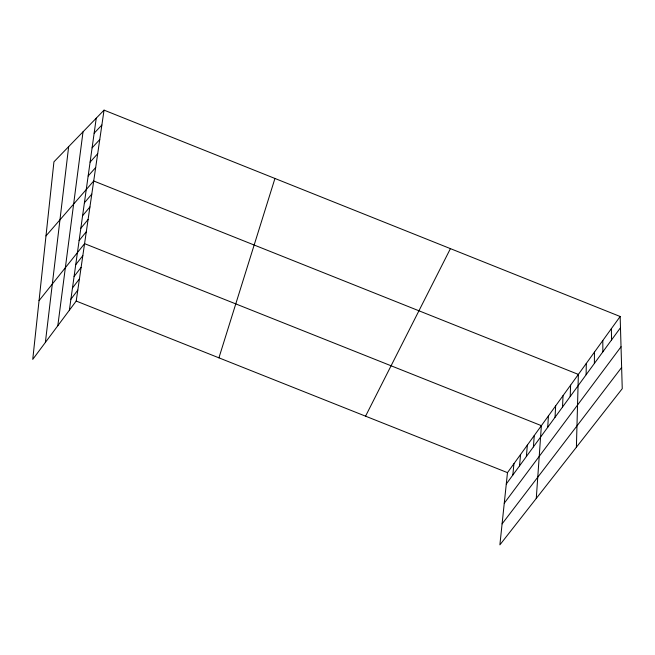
<?xml version="1.0" encoding="UTF-8"?>
<svg xmlns="http://www.w3.org/2000/svg" width="655" height="655" viewBox="0 0 655 655"><rect width="100%" height="100%" fill="white"/><g stroke="black" fill="none" stroke-linecap="round" stroke-linejoin="round"><path stroke-width="0.98" d="M594.38 363.443L594.453 352.112M586.11 374.758L586.307 363.402M576.392 447.209L578.365 374.414L93.714 180.985L45.989 235.906M570.194 396.553L570.611 385.156M562.522 407.05L563.038 395.645M555.031 417.3L555.645 405.887M547.719 427.306L548.432 415.892M536.273 498.414L541.374 425.66L84.577 243.652L39.046 300.653M533.391 446.923L534.275 435.501M526.374 456.527L527.349 445.105M519.521 465.901L520.569 454.496M512.824 475.072L513.946 463.675M620.154 316.496L507.478 472.64L499.88 544.87L622.25 388.677L620.154 316.496L104.047 110.13L53.931 161.834L32.75 359.366L76.201 301.054L104.047 110.13M45.375 342.426L68.66 146.638M57.812 325.74L83.029 131.811M69.356 310.249L96.252 118.17M218.926 357.843L274.944 178.463M365.555 416.179L450.419 248.63M506.274 484.029L620.481 327.721M504.26 503.22L621.038 346.765M70.896 299.253L77.806 290.099M72.468 287.995L79.435 278.883M502.082 523.885L621.636 367.463M74.089 276.476L81.114 267.412M75.734 264.677L82.825 255.671M79.108 240.59L86.321 231.698M80.835 228.292L88.097 219.474M82.595 215.7L89.923 206.955M84.405 202.796L91.798 194.126M88.155 176.007L95.679 167.516M90.103 162.104L97.693 153.712M92.101 147.833L99.757 139.556M94.148 133.194L101.869 125.039M76.201 301.054L507.478 472.64M611.369 328.671L611.557 339.937M602.805 340.543L602.854 351.841"/></g></svg>
